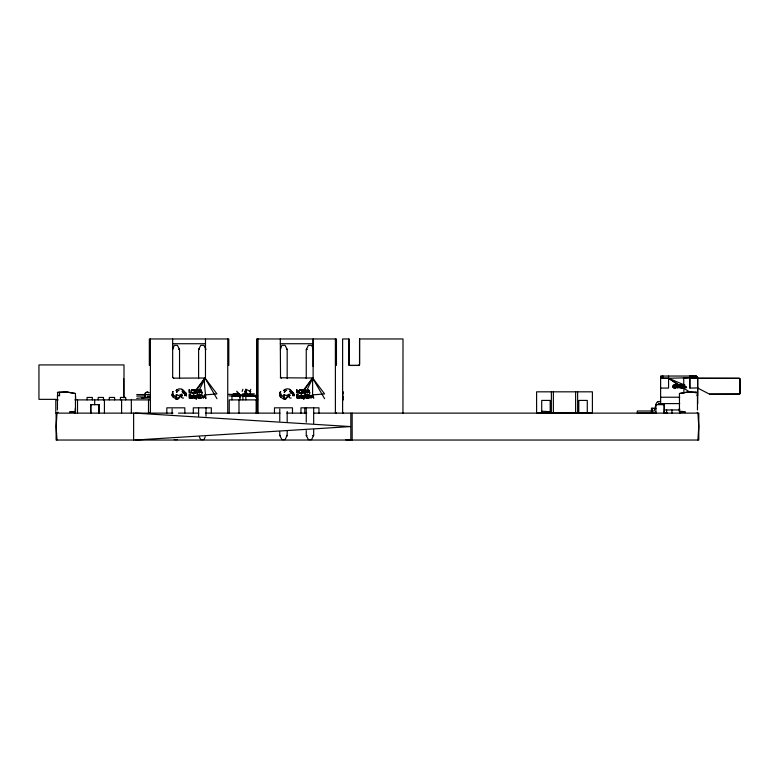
<?xml version="1.0" encoding="UTF-8"?>
<svg xmlns="http://www.w3.org/2000/svg" width="779" height="779" viewBox="0 0 779 779"><rect width="100%" height="100%" fill="white"/><g stroke="black" fill="none" stroke-linecap="round" stroke-linejoin="round"><path stroke-width="1.17" d="M77.52 413.123L77.52 399.89M94.678 404.7L94.687 399.89M104.425 413.123L104.435 399.89M121.582 413.123L121.602 399.89M131.339 413.123L131.349 399.89M148.497 413.123L148.516 399.89M198.606 378.613L198.606 349.547M205.49 338.962L205.471 377.318L196.113 389.724M206.016 416.22L206.016 407.826M229.23 413.123L229.25 399.89L257.839 399.89M238.987 413.123L238.997 399.89M256.145 413.123L256.164 399.89M256.982 412.072L257.002 338.962L336.45 338.962L336.45 365.439M287.178 435.383L287.178 430.592M287.178 422.208L287.178 411.429M306.254 378.613L306.254 349.547M313.129 366.519L313.139 338.962L313.119 377.318L303.761 389.724M313.674 435.383L313.674 429.395M313.674 423.406L313.674 407.826M402.947 413.065L403.006 338.962L359.567 338.962L359.557 364.572L358.71 365.429L349.829 365.439L348.982 364.582L348.973 338.962L342.614 338.962L342.614 413.123L343.14 412.597M90.744 413.104L90.792 404.661L99.05 404.72L99.108 412.958L99.108 411.964M664.283 411.838L664.273 412.977L664.331 403.59M697.478 377.328A2.152 2.152 0 0 0 695.589 376.043L695.579 378.224L689.756 378.166L695.559 378.185L695.589 376.043L697.643 377.747L697.702 403.59M90.637 405.81L90.705 404.71L91.922 404.652M192.705 398.088L193.026 396.112M300.675 396.112L300.762 398.098L300.003 398.059M301.307 397.602L302.301 398.118M302.739 397.095L301.755 396.54L302.466 396.112M342.614 395.703L342.614 400.211L342.614 396.229M191.77 396.151C194.175 396.151 189.969 396.238 192.286 395.722M196.834 392.626L198.265 392.295L196.834 392.626L196.853 390.133L198.265 390.415M200.846 397.777L202.277 397.456L200.846 397.777L200.865 395.284L202.394 395.713L200.865 395.284M299.905 396.053L299.146 396.326L299.944 395.722M304.492 392.626L305.865 392.353L304.492 392.626L304.501 390.133L305.913 390.415M308.503 397.777L309.935 397.456L308.503 397.777L308.513 395.284L310.042 395.713L308.513 395.284M342.614 395.878L342.614 391.262M342.604 400.708L342.604 396.131M175.898 397.124L176.19 397.894M173.795 397.621L174.623 397.923C177.495 402.626 179.452 395.313 182.344 395.313L181.634 394.096L178.547 395.683L177.661 395.05M283.546 397.124L283.838 397.894M284.442 399.51C287.393 399.345 286.341 394.963 289.992 395.313L289.291 394.096L286.195 395.683L285.309 395.05M193.669 396.414L194.039 396.978L193.689 396.579M301.327 396.414L301.687 396.978L301.346 396.579M342.614 394.476L342.614 391.34M350.823 413.123L350.823 440.038M342.614 399.724L342.604 396.501M342.614 399.452C342.594 393.424 342.604 402.84 342.614 397.972M186.502 394.953L186.415 394.125L186.298 396.014L186.502 394.885M294.15 394.953L294.063 394.125L293.946 396.014L294.16 394.885M342.604 394.359L342.604 391.701L342.604 393.453M145.245 396.472C143.005 394.038 147.056 390.746 148.935 392.713M342.604 398.205L342.614 399.315M191.011 391.399L191.069 391.925M298.659 391.399L298.727 391.925M342.614 393.103L342.604 392.47M342.604 397.884L342.614 397.641M191.615 390.649L193.426 390.221L192.686 389.675M299.272 390.649L301.074 390.221L300.334 389.675M197.856 389.821L196.444 389.753L196.415 392.986L198.918 392.09L198.246 389.967M201.868 394.982L200.446 394.914L200.427 398.147L202.93 397.241L202.258 395.119M305.504 389.821L304.092 389.753L304.063 392.986L306.566 392.09L305.894 389.967M309.516 394.982L308.104 394.914L308.075 398.147L310.578 397.241L309.906 395.119M185.081 394.856L184.857 395.713M198.587 390.99L198.431 392.1M202.598 396.141L202.443 397.251M292.729 394.856L292.514 395.713M306.235 390.99L306.079 392.1M310.246 396.141L310.091 397.251M193.932 395.917L195.12 395.849L194.214 396.151M302.749 396.209L301.59 395.917M191.858 397.777L191.78 397.144L192.715 396.93L191.692 397.271M57.003 413.123L56.117 426.58L57.003 440.038M697.916 440.038L698.792 426.58L697.916 413.123M179.092 397.456L182.344 395.313M286.75 397.456L289.992 395.313M173.289 394.262L173.366 393.707M280.946 394.262L281.015 393.707M677.331 385.644L676.396 384.777A1.324 1.324 0 0 0 675.432 384.904A1.324 1.324 0 0 0 674.828 385.634C671.537 386.111 675.227 388.01 676.785 386.335L677.078 386.832L675.198 388.478L673.835 387.874A1.5 1.5 0 0 1 672.988 387.163L673.251 385.381L675.607 384.242M342.614 397.056L342.614 396.589M660.621 378.273L661.429 376.559L662.841 376.043L661.128 376.851L660.621 378.273L668.46 378.273M682.141 387.718C681.576 386.822 682.17 386.91 682.034 387.562M203.056 396.715L203.017 396.053M310.714 396.715L310.675 396.053M651.692 411.867L652.091 408.41L653.581 408.41L651.458 408.362L651.458 411.935M185.022 395.304L184.759 393.814M292.67 395.304L292.407 393.814M655.908 404.866L655.908 413.104M245.073 394.593L245.94 389.296L250.76 391.71L249.212 394.739M279.749 393.006L279.573 395.089M198.918 392.09L199.005 390.902M202.93 397.241L203.076 396.589M299.34 397.271L300.363 396.93L299.487 397.095M306.566 392.09L306.663 390.902M310.578 397.241L310.724 396.589M191.498 391.818L191.507 390.922M299.155 391.818L299.155 390.922M196.113 399.101L197.662 395.82L196.542 397.738L195.441 395.8L196.152 398.527L195.441 395.8L196.542 397.738L197.662 395.82L196.24 399.014M304.891 395.81L304.2 397.738L303.089 395.8L303.8 398.527L303.089 395.8L304.19 397.738L305.31 395.82L303.888 399.014M191.098 390.805L191.566 390.075L191.254 390.445M298.747 390.805L299.925 389.724M656.96 404.652L655.86 404.72L655.801 405.937L655.976 404.652L664.117 404.652L664.283 405.81M684.293 385.342L684.517 384.699L684.731 385.342M685.939 387.416L686.163 386.783L686.377 387.416M683.125 386.988L682.852 387.776L682.394 386.988L682.57 388.37L683.3 386.988L682.852 387.776L682.579 386.988M199.687 393.015L200.008 392.129L201.352 392.139L202.141 393.025L200.924 389.792L199.229 393.006M307.345 393.015L307.656 392.129L309 392.139L309.789 393.025L308.581 389.792L306.877 393.006L307.773 390.707M242.133 391.409L242.912 389.296M249.981 391.409L250.76 389.296M683.923 385.848C686.046 382.791 683.611 388.117 684.429 384.534M175.957 396.901L175.976 397.621M283.605 396.901L283.624 397.621M683.3 386.988L682.501 388.37L682.764 387.923M303.683 399.15L305.31 395.82M75.3 412.782L75.456 408.254L75.446 412.442L74.609 413.123M349.196 365.059L348.982 364.562L349.829 365.439L358.7 365.439L359.557 364.572L359.567 338.962M359.372 365.02L359.041 365.302M177.505 397.757L176.59 398.108M285.163 397.757L284.238 398.108M195.334 398.157L205.267 377.776M302.982 398.157L312.915 377.776M172.948 391.691L171.925 395.089M279.7 393.113L280.596 391.691M198.645 349.459L200.719 345.321L203.903 345.321L205.938 349.391M205.257 436.902L203.903 439.619L200.719 439.619L199.366 436.902M306.303 349.459L308.377 345.321L311.551 345.321L313.586 349.391M286.545 435.549L287.13 435.49L285.065 439.619L281.881 439.619L279.817 435.49M313.041 435.549L313.616 435.49M313.586 435.549L311.551 439.619L308.377 439.619L306.313 435.49M681.557 385.644C680.233 382.742 681.732 387.465 680.885 384.836C682.297 383.453 679.366 386.374 681.567 385.624M673.962 387.29L675.539 386.988M178.956 398.03L178.683 398.536M286.614 398.03L286.331 398.536M681.158 387.786C681.498 387.923 680.593 386.403 681.294 387.923M658.187 404.223L659.161 403.59L679.765 403.59M179.491 349.459L179.219 348.934L178.79 349.459M205.714 348.934L205.276 349.459M287.139 349.459L286.876 348.934L286.438 349.459M313.362 348.934L312.934 349.459M655.967 412.481L655.295 413.104L637.31 413.133L637.31 411.01L654.175 411.01L656.093 403.834A3.174 3.174 0 0 1 659.161 401.477L660.621 401.477L657.817 401.769M174.915 395.898L174.662 396.384L173.746 395.654M282.563 395.898L282.31 396.384L281.404 395.654M658.197 404.213L659.161 403.59M191.741 398.108L191.137 398.157L204.965 378.019L216.942 393.931L204.497 394.943L203.241 398.166L204.02 397.29L205.364 397.3C207.195 404.973 202.803 377.017 204.965 378.019L173.513 378.146L172.656 377.299M191.42 396.978L192.705 396.443L191.546 396.871M299.078 396.978L300.353 396.443L299.311 396.803M194.536 396.073L194.107 396.54L195.091 397.095M283.868 396.54L284.442 396.336M664.117 413.026L664.175 404.681L662.987 404.652M145.186 393.2L145.829 392.606M172.441 392.295L173.035 391.594M280.099 392.295L280.683 391.594M177.057 389.724L175.859 390.62M284.705 389.724L283.507 390.62M681.294 387.786L680.797 387.056L681.703 387.134L681.226 386.978L681.459 387.923M176.22 396.54L176.687 396.307M343.266 412.471L342.633 413.113M192.355 398.059L192.705 397.738M696.981 392.918L697.468 392.412L688.461 391.934L679.454 393.522L679.454 411.536L685.267 412.568M280.489 435.49L279.904 435.665M306.975 435.49L306.4 435.665M696.932 395.625L697.468 392.412L688.461 391.934L679.454 393.541M176.599 390.104C178.839 387.767 183.201 388.74 184.253 391.808L185.86 393.006M284.247 390.104C286.487 387.767 290.859 388.74 291.901 391.808L293.508 393.006M177.417 391.262L179.043 390.26M285.065 391.262L286.691 390.26M191.517 390.113L192.267 389.724M145.907 392.548L147.007 392.168M335.486 413.123L336.343 412.529L335.622 413.104M175.772 395.138L176.823 394.885M283.42 395.138L284.481 394.885M335.681 413.094L336.314 412.597L335.389 413.123L335.389 338.962M98.943 413.123L98.991 404.807M194.029 395.859L194.857 395.771M301.687 395.859L302.768 395.849M191.498 395.927L192.023 395.732M299.146 395.927L299.672 395.732M177.222 399.481L177.865 399.247M284.871 399.481L285.513 399.247M193.104 392.577L191.946 392.489M194.341 397.826L194.059 397.787M301.999 397.826L301.707 397.787M299.603 392.489L301.045 392.48M227.838 413.123L228.656 412.597L227.741 413.123L227.741 338.962M192.15 390.143L193.406 390.23M299.798 390.143L301.093 390.25M69.643 412.568L75.456 411.536L75.456 393.522L66.449 391.934L57.451 392.412L57.977 395.625L59.564 395.81L59.564 392.295M246.076 395.245L254.324 393.833L242.551 393.833M194.292 398.157L194.808 398.079L193.864 397.709M301.931 398.157L302.456 398.079M191.673 392.782L193.387 392.879M300.275 393.006L301.035 392.879M204.429 378.166L204.965 378.019L216.942 398.692M312.087 378.166L312.613 378.019L324.6 393.931L312.145 394.943L310.889 398.166L311.668 397.29L313.012 397.3L313.801 398.186L312.593 394.943L312.613 378.019L280.528 377.776L280.294 338.962M136.705 398.371L149.656 396.988M176.278 394.953L176.95 394.885M283.926 394.953L284.598 394.885M684.79 387.776C685.462 385.878 685.179 388.555 684.595 386.764M300.295 392.645L299.681 392.509M135.244 440.038L350.54 426.58L135.244 413.123M684.429 387.923L685.501 387.251L684.429 386.618L684.429 387.923L685.501 387.377L684.429 386.618M141.661 398.235L149.646 397.981M550.198 413.026L587.278 412.743M194.575 395.742L195.12 395.849M682.959 385.693C683.582 383.881 683.865 386.55 683.154 384.68M191.137 398.157L191.78 398.137M299.623 398.137L298.785 398.157L312.613 378.019L324.6 398.692M136.705 394.554L149.656 394.554M697.702 388.069L709.552 394.164L739.437 394.116L740.05 393.473L740.05 378.964L739.437 378.321L689.863 378.273L689.863 387.961M69.613 411.74L73.83 411.731M172.685 343.724L205.452 343.724M280.333 343.724L313.1 343.724M668.567 378.166L662.802 378.175L662.744 376.043M697.702 378.273L739.378 378.302L740.031 378.906L740.05 393.473L739.437 394.116L709.552 394.164M677.37 385.858L678.168 386.812L677.039 387.358L677.915 387.212L678.12 386.316L675.929 384.738L673.582 385.878L673.757 387.163M660.621 388.069L668.567 388.069L668.567 376.043M697.702 387.961L689.756 388.069L689.756 376.043L660.621 376.043L660.621 403.59M239.017 393.833L233.125 393.833L237.838 394.641M229.075 395.917L257.674 395.917M136.705 396.102L144.933 395.985M147.299 396.102L149.656 396.102M660.621 397.232L679.765 397.232M255.648 397.446L257.518 397.446M55.961 399.354L38.95 399.354L38.95 364.923L123.997 364.923L123.997 397.816M58.191 399.89L55.796 399.89L55.796 413.123L172.948 413.123M74.95 399.89L150.279 399.89M97.95 404.652L99.079 404.759L99.108 405.937M655.957 408.469L651.565 408.469L651.565 411.887L652.325 408.449L651.458 408.362M664.331 409.949L679.755 409.949M90.637 411.838L90.802 413.026L90.744 404.681M541.717 413.026L541.717 400.416L550.198 400.416L550.198 413.055L536.604 413.026L536.604 391.827L592.4 391.827L592.4 413.026L586.723 413.026M663.669 413.026L667.632 413.026M178.498 413.123L198.733 413.123M205.413 413.123L279.992 413.123M286.876 413.123L306.751 413.123M314.054 413.123L698.792 413.123L698.792 440.038L56.117 440.038L56.117 413.123M174.233 439.619L177.417 439.619M681.099 411.731L680.739 411.331L685.306 411.74M292.144 393.512L290.762 393.044L289.885 391.155M183.737 393.103L183.114 393.044L184.487 393.512M289.837 398.03L291.19 398.04M182.179 398.03L183.542 398.04M228.617 394.31L257.518 395.381M304.501 390.133L305.689 390.289M196.853 390.133L198.041 390.289M299.331 392.782L300.178 393.015M147.397 392.158L148.857 392.655M541.717 411.234L550.198 411.711M192.588 392.645L192.033 392.509M345.71 439.736L350.54 440.038M290.947 393.044L291.385 393.103M183.299 393.044L182.237 391.155M284.354 399.5L281.443 397.621M299.983 393.006L299.496 392.889M656.015 413.026L655.801 411.964M281.355 378.166L280.313 377.318M173.707 378.166L172.665 377.318L172.646 338.962M680.301 413.123L679.463 412.432L679.454 408.254L679.639 412.812M75.456 393.541L66.449 391.934L57.451 392.412L57.938 392.918M257.956 413.123L257.089 412.529L258.044 413.123L258.044 338.962M191.838 392.889L192.442 393.015M193.104 389.714L193.445 389.812M300.791 389.724L301.093 389.812M291.414 390.863L292.729 392.217M183.766 390.863L185.081 392.217M193.942 398.118L193.805 397.689M302.223 396.793L302.807 397.183M194.565 396.793L195.159 397.183M678.421 385.771L678.762 386.627A1.305 1.305 0 0 1 677.886 387.864L676.747 387.601L678.334 387.611L678.723 386.316L676.922 384.388A1.889 1.889 0 0 0 675.179 384.407L673.27 385.362L672.813 386.452A1.529 1.529 0 0 0 672.988 387.163L674.799 388.546L675.773 387.523M678.168 385.556L677.652 385.021M150.026 413.065L149.441 412.529L150.396 413.123L150.396 338.962M302.349 397.3L302.456 397.465M194.701 397.3L194.799 397.465M689.668 392.003L668.567 378.273L689.756 377.698L683.387 378.273C684.098 378.351 683.621 389.773 683.378 384.563L668.567 378.273L683.894 388.458L683.894 392.85M289.652 389.296L290.285 389.724M182.004 389.296L182.627 389.724M280.343 396.696L281.053 397.358L279.525 394.885M172.217 395.956L173.396 397.358L171.877 394.885M306.994 349.459L306.566 348.934L306.887 349.391M199.346 349.459L198.918 348.934L199.239 349.391M312.954 435.49L313.362 435.997M286.468 435.49L286.876 435.997M402.412 412.529L403.006 413.123M280.401 396.774L279.865 395.956M246.115 392.82L244.557 391.175L245.599 393.376M240.584 395.294L236.709 391.175L239.805 397.767M696.971 376.617L697.692 378.01L697.702 395.313M289.807 391.068L290.363 391.808M182.159 391.068L182.714 391.808M280.401 349.391L281.881 345.321L285.065 345.321L287.1 349.391M172.753 349.391L174.233 345.321L177.417 345.321L179.452 349.391M293.342 392.762L293.8 393.424M185.694 392.762L186.142 393.424M281.131 395.177L280.966 394.612M173.474 395.177L173.318 394.612M144.845 395.8L144.69 395.235M309.321 393.006L309 392.139M201.664 393.006L201.352 392.139M308.581 389.792L309.779 393.006M200.924 389.792L202.131 393.006M205.364 397.3L205.685 398.186M245.94 389.296L247.011 394.593M697.468 395.119L697.468 409.949M695.345 392.304L695.345 392.918M684.186 387.776L683.475 387.923L683.475 386.618L684.147 386.618L683.641 387.776M682.511 384.534L681.829 384.534L681.829 385.848L682.54 385.848L682.005 384.68M680.544 387.923L679.843 387.923L679.843 386.618L680.515 386.618L680.009 387.776M671.965 409.949L671.965 413.133M666.61 409.949L666.61 413.133M587.278 413.123L587.278 400.416L578.807 400.416L578.807 413.026M577.638 391.827L577.638 413.026M575.623 391.827L575.623 413.026M553.372 391.827L553.372 413.026M551.366 391.827L551.366 413.026M352.157 413.123L352.157 440.038M348.973 338.962L348.973 365.341M318.971 413.123L318.971 407.826L300.957 407.826L300.957 413.123M306.254 407.826L306.254 422.208M306.254 430.592L306.254 435.383M304.793 408.313L304.793 413.123M292.485 413.123L292.485 407.826L274.471 407.826L274.471 413.123M287.178 349.557L287.178 378.613M279.768 409.024L279.768 421.011M279.768 431.79L279.768 435.383M256.982 338.962L256.992 412.237M256.622 399.89L256.622 396.18L242.882 396.18L242.882 399.89M245.862 396.18L245.862 399.89M240.029 399.89L240.029 396.18L231.957 396.18L231.957 399.89M228.802 365.439L228.802 338.962L149.334 338.962L149.334 365.439M211.323 413.123L211.323 407.826L193.309 407.826L193.309 413.123M198.606 407.826L198.606 416.22M184.827 413.123L184.827 407.826L166.813 407.826L166.813 413.123M179.53 349.557L179.53 378.613M172.12 409.024L172.12 413.824M133.628 413.123L133.628 440.038M125.731 399.89L125.731 397.446L120.433 397.446L120.433 399.89M123.657 378.691L123.657 397.533M114.601 399.89L114.601 397.446L109.303 397.446L109.303 399.89M103.48 399.89L103.48 397.446L98.183 397.446L98.183 399.89M92.36 399.89L92.36 397.446L87.063 397.446L87.063 399.89M75.602 396.18L75.602 399.89M57.451 395.119L57.451 409.949M189.151 394.836L189.131 398.069L190.865 398.079L189.55 397.699L189.56 396.608L190.709 396.618L189.56 396.238L189.57 395.206L190.816 394.846L189.151 394.836M189.19 389.704L189.161 392.937L190.865 392.947L189.589 392.567L189.19 389.704M194.088 389.743L194.068 392.976L195.811 392.986L194.487 392.606L194.497 391.516L195.656 391.525L194.497 391.146L194.507 390.113L195.753 389.753L194.088 389.743M198.1 394.895L198.08 398.127L199.813 398.137L198.499 397.767L198.509 396.677L199.667 396.686L198.509 396.307L198.518 395.274L199.765 394.904L198.1 394.895M296.799 394.836L296.78 398.069L298.513 398.079L297.198 397.699L297.208 396.608L298.367 396.618L297.208 396.238L297.218 395.206L298.464 394.846L296.799 394.836M296.838 389.704L296.818 392.937L298.523 392.947L297.237 392.567L296.838 389.704M301.746 389.743L301.716 392.976L303.459 392.986L302.135 392.606L302.145 391.516L303.304 391.525L302.145 391.146L302.155 390.113L303.411 389.753L301.746 389.743M305.757 394.895L305.728 398.127L307.471 398.137L306.147 397.767L306.157 396.677L307.316 396.686L306.157 396.307L306.166 395.274L307.423 394.904L305.757 394.895M681.683 387.738L682.307 387.611L681.683 387.728M181.526 397.241L181.77 396.774L181.526 397.241M289.175 397.241L289.418 396.774L289.175 397.241M674.468 387.562L675.198 387.63L674.458 387.591M200.69 390.201L200.145 391.769L201.225 391.779L200.7 390.201M204.702 395.352L204.156 396.92L205.237 396.93L204.711 395.352M308.338 390.201L307.793 391.769L308.873 391.779L308.348 390.201M312.35 395.352L311.804 396.92L312.885 396.93L312.36 395.352M685.88 387.572C684.838 386.403 688.052 387.835 685.88 387.572M683.855 385.293L682.793 385.858L682.784 384.524L683.855 385.293M177.145 391.662L176.658 392.246L177.145 391.662M284.793 391.662L284.306 392.246L284.793 391.662M57.471 412.617L57.938 412.14L57.48 412.607M680.009 384.534L679.843 385.848L680.534 385.848L680.009 384.534M695.764 376.062L689.756 376.043L696.377 376.238L695.783 376.062M697.195 412.354L697.186 412.344"/></g></svg>
